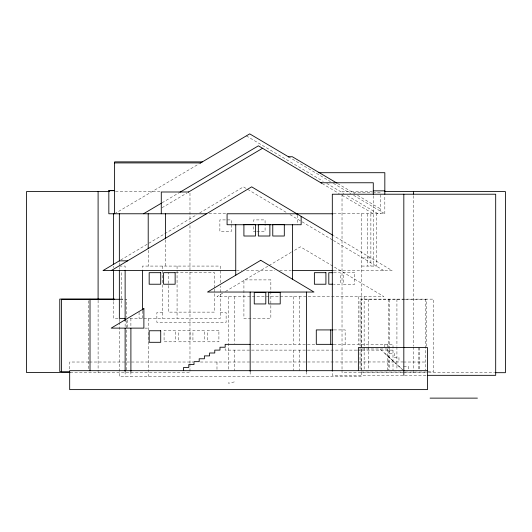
<?xml version="1.0" encoding="UTF-8"?>
<svg xmlns="http://www.w3.org/2000/svg" width="532" height="532" viewBox="0 0 532 532"><rect width="100%" height="100%" fill="white"/><g stroke="black" fill="none" stroke-linecap="round" stroke-linejoin="round"><path stroke-width="0.4" stroke-dasharray="2.66 2" d="M120.777 259.988L196.867 214.622M199.7 212.933L243.437 186.852L287.174 212.933M222.689 293.159L216.983 296.563L383.865 296.563L300.427 246.808L291.868 251.909M225.541 291.456L268.374 265.92M269.046 265.515L291.164 252.328M114.606 213.771L199.52 163.557M162.067 202.798L179.191 192.67M161.981 207.753L187.237 192.823M234.299 381.916L228.527 383.259L228.527 382.501M115.484 191.487L161.01 191.487M372.433 191.573L342.023 191.573L342.023 193.236M353.235 192.764L372.061 192.764M372.879 192.764L380.247 192.764L380.247 213.771M209.01 213.771L226.439 213.771M333.524 213.771L384.829 213.771L384.829 195.703M256.005 231.447L253.531 231.447L253.531 224.025M256.83 231.447L265.076 231.447L265.076 224.025M362.644 257.934L370.877 257.934M119.354 266.073L125.126 266.073L125.126 269.392M361.74 266.073L376.649 266.073L376.649 213.771M236.494 270.589L241.674 270.589M246.442 270.589L274.665 270.589M279.652 270.589L291.283 270.589M333.664 270.589L392.104 270.589L333.611 235.709M175.833 272.683L214.582 272.683L214.582 288.297M333.744 272.683L340.34 272.683L340.34 284.228L333.744 284.228M120.219 299.09L124.302 299.09M120.232 299.277L126.769 299.277L126.769 317.385M404.413 299.596L361.108 299.596L361.108 369.567M405.231 299.596L426.464 299.596L426.464 346.518M162.639 312.603L156.867 312.603L156.867 322.352L226.12 322.352L226.12 312.603L220.348 312.603M130.007 318.375L220.348 318.375L220.348 285.997M144.89 328.124L148.209 328.124M333.93 329.92L345.148 329.92L345.148 344.344M251.55 344.344L315.41 344.344M333.611 344.344L393.002 344.344L393.002 370.678M361.74 348.972L389.537 348.972L389.537 353.361M356.733 350.116L225.162 350.116L225.162 348.673M357.531 350.116L393.002 350.116M389.537 353.301L394.252 353.301L394.252 357.69M394.252 357.63L398.967 357.63L398.967 361.959M88.711 362.019L69.679 362.019L69.679 369.886M89.536 362.019L192.983 362.019M200.398 362.019L402.897 361.959M403.449 362.019L426.657 362.019M403.682 366.289L408.39 366.289L408.39 369.946M427.961 371.582L433.673 371.582L433.673 299.137L360.044 299.117L360.044 369.913M361.108 372.041L404.413 372.041M405.231 372.041L426.464 372.041M70.157 372.599L189.977 372.599L189.977 364.294M402.844 372.686L342.023 372.686L342.023 370.192M403.662 372.686L427.595 372.686M428.426 372.686L494.64 372.686M402.997 375.333L332.314 375.333L332.314 372.008M404.646 375.333L426.165 375.333M337.647 183.54L354.744 193.655M357.577 195.33L380.247 208.737M288.364 156.727L330.525 181.658M333.378 183.347L350.814 193.655M353.647 195.33L384.829 213.771M246.329 135.873L323.223 181.352M326.781 183.454L343.872 193.562M347.429 195.67L378.046 213.771M322.266 183.6L339.276 193.661M342.109 195.337L373.284 213.771M290.007 214.622L301.398 221.418M302.09 221.831L332.733 240.098M333.378 240.484L383.865 270.589M384.829 353.361L402.465 369.56L380.067 348.972M425.394 299.117L425.394 369.913M419.795 347.589L419.795 369.853M418.83 347.589L418.83 369.886M413.524 195.723L413.524 346.099M413.524 346.931L413.524 369.361M413.524 370.192L413.524 372.686M396.925 299.137L396.925 346.066M396.925 346.884L396.925 369.94M389.71 299.596L389.71 369.567M388.646 299.117L388.646 369.913M387.229 344.344L387.229 370.678M384.829 344.344L384.829 348.972M373.284 195.769L373.284 266.073M370.877 213.771L370.877 266.073M368.324 299.137L368.324 346.066M368.324 346.884L368.324 369.94M367.512 213.771L367.512 266.073M364.147 296.563L364.147 370.678M361.74 213.771L361.74 376.443L119.354 376.443L119.354 322.525M358.375 296.563L358.375 344.344M342.023 194.067L342.023 369.361M306.439 371.482L306.439 376.443M299.223 296.563L299.223 344.344M299.223 350.116L299.223 370.678M297.78 215.147L297.78 224.737M293.451 296.563L293.451 344.344M293.451 350.116L293.451 370.678M265.076 223.201L265.076 219.902L253.531 219.902L253.531 223.201M250.166 371.482L250.166 376.443M234.299 296.563L234.299 343.519M234.299 350.116L234.299 370.678M231.413 223.201L231.413 219.902L219.869 219.902L219.869 231.447L231.413 231.447L231.413 224.025M228.527 296.563L228.527 370.678M220.348 282.678L220.348 266.073L142.443 266.073L142.443 269.392M216.983 362.019L216.983 369.886M214.582 289.115L214.582 312.124L168.411 312.124L168.411 272.683M189.977 193.149L189.977 222.223M189.977 225.548L189.977 363.462M177.07 266.073L177.07 318.375M165.525 239.859L165.525 266.073M162.639 266.073L162.639 318.375M148.209 250.299L148.209 266.073M148.209 318.375L148.209 376.443M142.443 310.901L142.443 318.375M139.071 312.257L139.071 318.375M130.899 318.375L130.899 327.499M130.899 371.469L130.899 376.443M127.534 319.998L127.534 327.313M126.769 320.676L126.769 370.073M125.126 319.207L125.126 327.499M125.126 371.469L125.126 376.443M121.761 272.683L121.761 307.31M119.354 262.755L119.354 269.392M119.354 321.694L119.354 318.375L113.582 318.375L113.582 300.72M113.582 266.073L113.582 267.736M98.101 300.321L98.101 372.599M88.365 300.733L88.365 369.886M354.771 272.683L343.226 272.683L343.226 284.228L354.771 284.228L354.771 272.683M270.848 279.899L243.915 279.899L243.915 318.375L270.848 318.375L270.848 279.899M175.627 330.279L164.082 330.279L164.082 341.817L175.627 341.817L175.627 330.279M190.05 330.279L178.513 330.279L178.513 341.817L190.05 341.817L190.05 330.279M204.481 330.279L192.936 330.279L192.936 341.817L204.481 341.817L204.481 330.279M218.905 330.279L207.367 330.279L207.367 341.817L218.905 341.817L218.905 330.279"/><path stroke-width="0.8" d="M111.241 270.589L251.669 186.852L332.906 235.29M200.238 163.131L249.714 133.871L288.969 157.086M143.514 213.771L161.349 203.224M179.902 192.252L258.399 145.828L321.907 183.387M188.381 192.145L262.549 148.282M288.364 156.727L292.301 156.727L337.029 183.174M202.379 161.868L114.606 161.868L114.606 213.771M114.606 162.918L200.604 162.918M318.688 172.701L384.829 172.701L384.829 194.133M320.849 182.762L373.284 182.762L373.284 194.187M114.606 190.542L108.834 190.542L108.834 213.771L206.522 213.771M108.834 190.689L114.606 190.689M373.284 190.855L384.829 190.855M109.692 191.487L26.6 191.487L26.6 372.599L70.157 372.599M384.762 191.573L505.4 191.573L505.4 372.686L495.465 372.686M188.641 191.992L161.282 191.992L161.282 213.771M332.979 213.771L227.084 213.771L227.084 224.737L301.145 224.737L301.145 216.351M127.594 260.84L119.354 260.84L103.002 270.589L235.743 270.589M292.487 270.589L333.165 270.589M332.919 272.683L328.803 272.683L328.803 284.228L332.919 284.228M114.5 299.09L59.77 299.09L59.77 371.536L61.399 371.536M119.414 299.277L61.413 299.277L61.413 371.722L69.586 371.722M125.126 318.375L119.354 318.375L119.354 270.223M333.125 329.92L316.294 329.92L316.294 344.344L333.125 344.344M250.166 344.344L225.162 344.344L225.162 347.23L219.969 347.23L219.969 350.116L214.768 350.116L214.768 353.002L209.575 353.002L209.575 355.888L204.381 355.888L204.381 358.774L199.187 358.774L199.187 361.66L193.994 361.66L193.994 364.546L188.8 364.546L188.8 367.426L183.607 367.426L183.607 370.678M427.489 370.678L69.679 370.678L69.679 389.61L427.489 389.61L427.489 347.589L358.375 347.589L358.375 370.678M427.821 375.333L495.691 375.333L495.691 194.22L332.314 194.22L332.314 371.176M430.075 398.129L477.41 398.129M413.524 191.573L413.524 194.067M403.821 194.22L403.821 375.333M330.724 329.92L330.724 344.344M306.439 292.041L306.439 371.482M296.816 213.771L296.816 214.349M292.487 224.471L292.487 279.227M250.166 292.041L250.166 371.482M235.743 224.471L235.743 275.217M165.525 213.771L165.525 238.675M148.209 213.771L148.209 248.637M142.443 270.223L142.443 310.136M130.899 328.33L130.899 371.469M125.126 270.223L125.126 320.863M125.126 328.31L125.126 371.469M119.354 213.771L119.354 261.092M113.582 213.771L113.582 264.411M113.582 270.223L113.582 300.108M98.101 191.487L98.101 299.489M90.014 299.277L90.014 370.897M143.886 308.627L111.181 328.124L143.886 328.124L143.886 308.627M260.747 260.301L207.52 292.041L313.98 292.041L260.747 260.301M255.453 224.471L243.909 224.471L243.909 236.015L255.453 236.015L255.453 224.471M269.877 224.471L258.339 224.471L258.339 236.015L269.877 236.015L269.877 224.471M284.307 224.471L272.763 224.471L272.763 236.015L284.307 236.015L284.307 224.471M160.717 272.683L149.173 272.683L149.173 284.228L160.717 284.228L160.717 272.683M175.141 272.683L163.603 272.683L163.603 284.228L175.141 284.228L175.141 272.683M325.917 272.683L314.372 272.683L314.372 284.228L325.917 284.228L325.917 272.683M265.8 292.407L254.256 292.407L254.256 303.945L265.8 303.945L265.8 292.407M280.224 292.407L268.687 292.407L268.687 303.945L280.224 303.945L280.224 292.407M160.717 330.758L149.173 330.758L149.173 342.302L160.717 342.302L160.717 330.758"/></g></svg>
